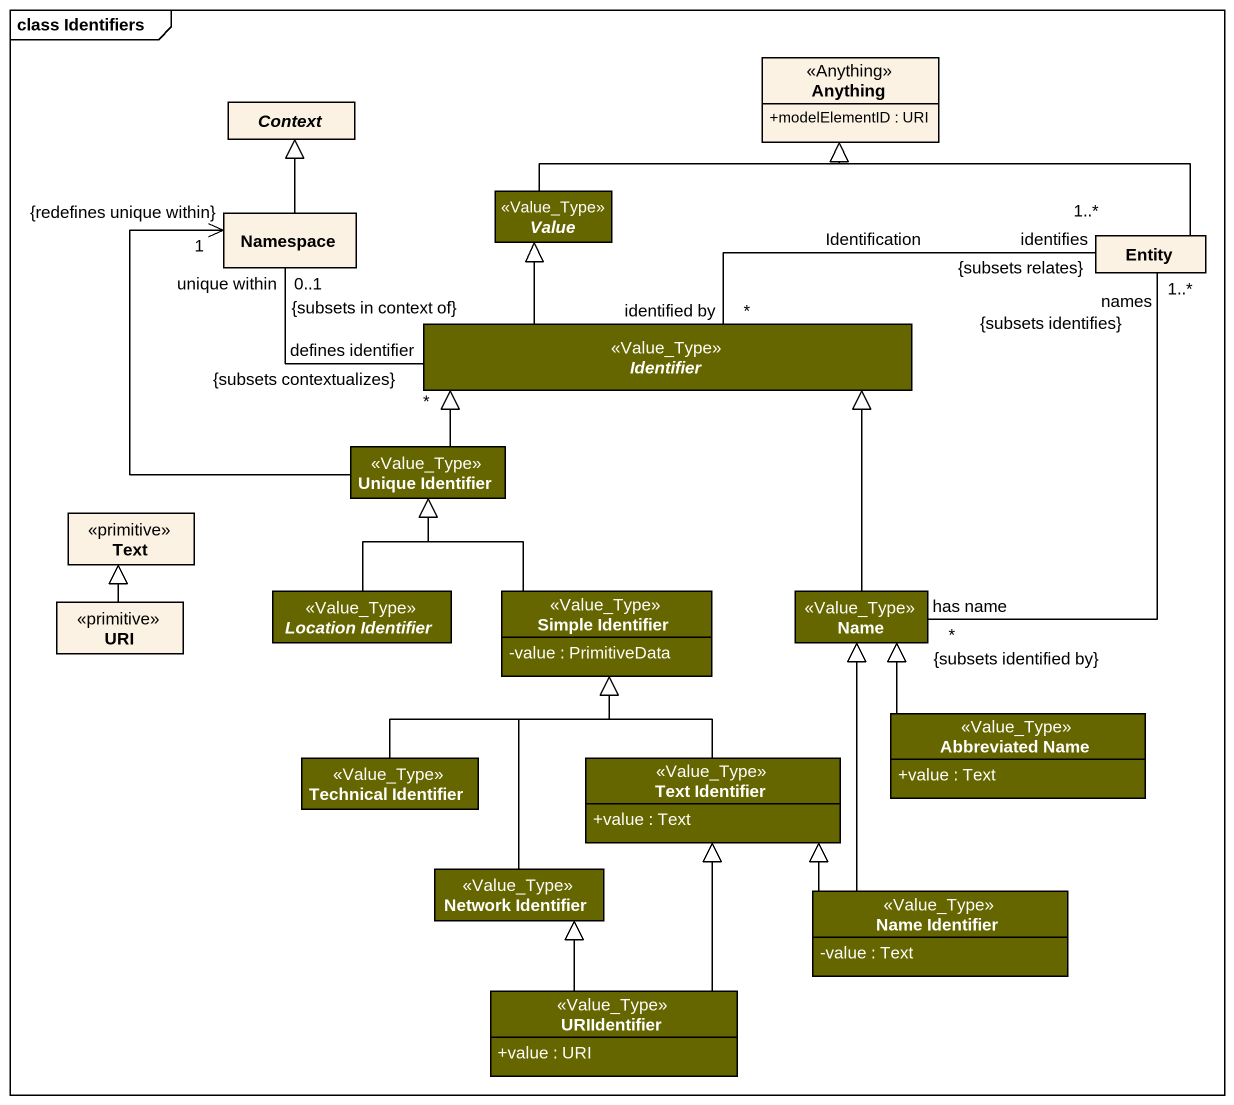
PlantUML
@startuml
mainframe class Identifiers
hide circle
hide empty members
skinparam classAttributeIconSize 0
class Anything <<Anything>> {
  +modelElementID : URI
}
abstract class Context
class "Namespace" as Namespace_
abstract class Value <<Value_Type>> #666600
class "Entity" as Entity_
abstract class Identifier <<Value_Type>> #666600
class "Unique Identifier" as Unique_Identifier <<Value_Type>> #666600
class Text <<primitive>>
class URI <<primitive>>
abstract class "Location Identifier" as Location_Identifier <<Value_Type>> #666600
class "Simple Identifier" as Simple_Identifier <<Value_Type>> #666600 {
  -value : PrimitiveData
}
class Name <<Value_Type>> #666600
class "Abbreviated Name" as Abbreviated_Name <<Value_Type>> #666600 {
  +value : Text
}
class "Technical Identifier" as Technical_Identifier <<Value_Type>> #666600
class "Text Identifier" as Text_Identifier <<Value_Type>> #666600 {
  +value : Text
}
class "Network Identifier" as Network_Identifier <<Value_Type>> #666600
class "Name Identifier" as Name_Identifier <<Value_Type>> #666600 {
  -value : Text
}
class URIIdentifier <<Value_Type>> #666600 {
  +value : URI
}
Namespace_ -up-|> Context
Value -right-|> Anything
Entity_ -left-|> Anything
Identifier "defines identifier\n{subsets contextualizes}\n*" -left- "unique within\n{subsets in context of}\n0..1" Namespace_
Identifier -up-|> Value
Identifier "identified by\n*" -right- "identifies\n1..*\n{subsets relates}" Entity_ : Identification
Unique_Identifier -up-> "{redefines unique within}\n1" Namespace_
Unique_Identifier -right-|> Identifier
URI -up-|> Text
Location_Identifier -up-|> Unique_Identifier
Simple_Identifier -up-|> Unique_Identifier
Name "has name\n{subsets identified by}\n*" -up- "names\n1..*\n{subsets identifies}" Entity_
Name -up-|> Identifier
Abbreviated_Name -up-|> Name
Technical_Identifier -up-|> Simple_Identifier
Text_Identifier -up-|> Simple_Identifier
Network_Identifier -up-|> Simple_Identifier
Name_Identifier -up-|> Name
Name_Identifier -left-|> Text_Identifier
URIIdentifier -up-|> Text_Identifier
URIIdentifier -up-|> Network_Identifier
@enduml
